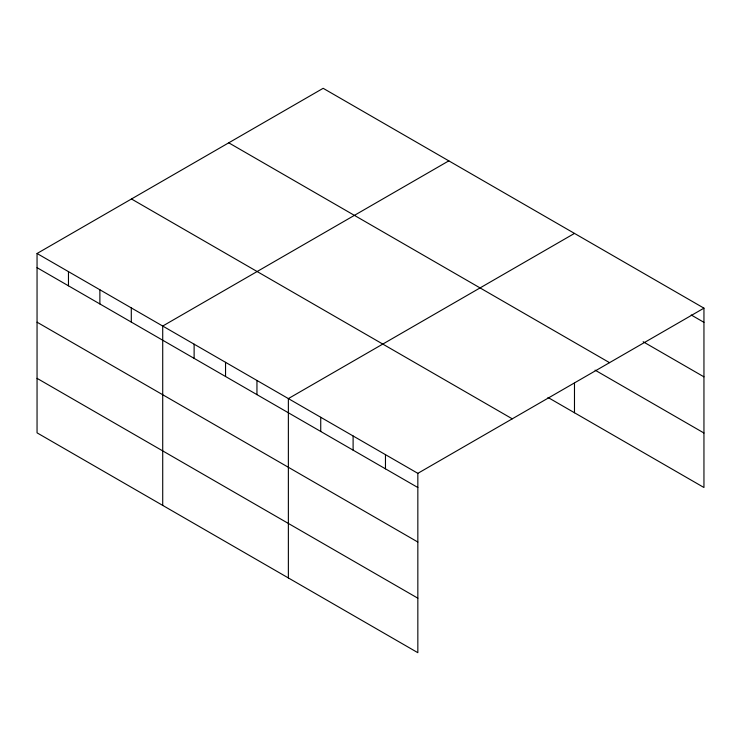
<?xml version="1.0" encoding="UTF-8"?>
<svg xmlns="http://www.w3.org/2000/svg" width="741" height="741" viewBox="0 0 741 741"><rect width="100%" height="100%" fill="white"/><g stroke="black" fill="none" stroke-linecap="round" stroke-linejoin="round"><path stroke-width="1.11" d="M417.841 542.032L417.841 473.342L37.05 253.496L37.05 432.846L417.841 652.691L417.841 542.032L37.05 322.187M547.979 397.454L703.95 487.504L703.95 308.154L323.159 88.309L37.05 253.496M448.824 160.853L162.714 326.04L162.714 505.399M574.479 233.406L288.369 398.593L288.369 577.943M417.841 473.342L703.95 308.154M691.196 314.981L703.95 322.335M643.142 341.74L703.95 376.845M228.747 142.818L609.537 362.664M595.079 370.148L703.95 433.003M131.463 198.977L512.253 418.822M37.05 267.677L417.841 487.522M37.05 378.345L417.841 598.191M574.479 383.236L574.479 412.765M385.468 454.65L385.468 468.84M353.105 435.967L353.105 450.148M320.733 417.276L320.733 431.466M256.951 380.457L256.951 394.638M225.542 362.312L225.542 376.502M194.123 344.176L194.123 358.366M131.296 307.904L131.296 322.094M99.878 289.768L99.878 303.949M68.468 271.632L68.468 285.813"/></g></svg>
